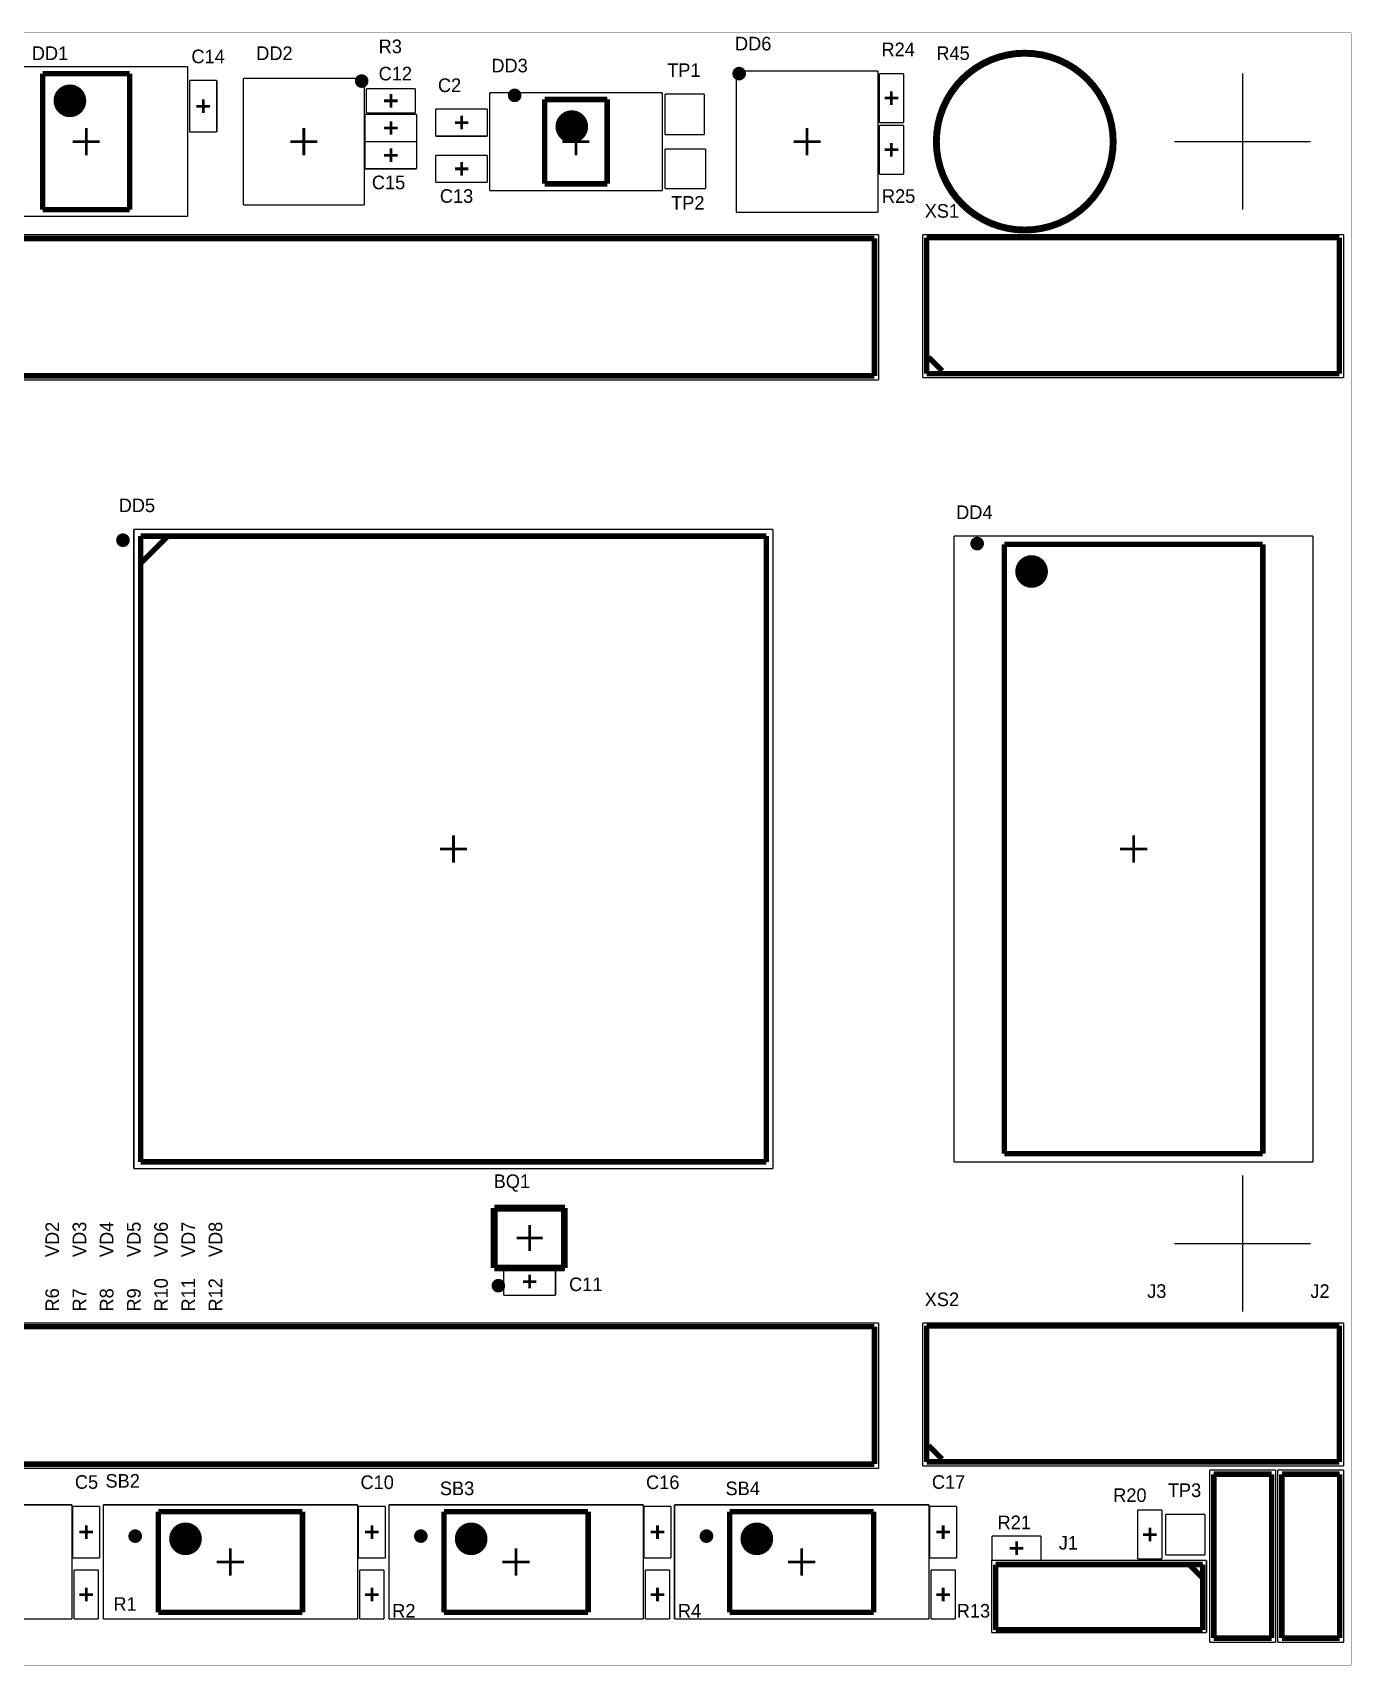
# Model space of a CAD drawing. Header units: millimetres. Extents: x 50 to 311, y 50 to 110.
# Drawn here: x 91.5 to 140, y 50 to 110 of the extents above; entities that cross this region are included whole.
import ezdxf

# ---------------------------------------------------------------- set-up
doc = ezdxf.new("R2010")
doc.units = ezdxf.units.MM
for name, color, linetype in [('KeepOutLayer', 6, 'Continuous'), ('Mechanical15', 82, 'Continuous'), ('TopOverlay', 2, 'Continuous')]:
    doc.layers.add(name, color=color, linetype=linetype)

msp = doc.modelspace()

# ---------------------------------------------------------------- linework, layer by layer
for p, q in [((136.00000072, 108.5000023), (136.00000072, 103.5000023)), ((133.50000072, 106.0000023), (138.50000072, 106.0000023)), ((136.00000072, 68.00000201999998), (136.00000072, 63.00000201999998)), ((133.50000072, 65.50000201999998), (138.50000072, 65.50000201999998))]:
    msp.add_line(p, q)
at = {"layer": 'KeepOutLayer', "lineweight": 70, "const_width": 0.009999979999999999}
for points in [[(50, 110.00000192), (140.00000034, 110.00000192)], [(140.00000034, 50), (140.00000034, 110.00000192)], [(50, 50.00000254000001), (140.00000034, 50.00000254000001)]]:
    msp.add_lwpolyline(points, dxfattribs=at)
at = {"layer": 'Mechanical15'}
for points, const_width in [([(89.77500046, 108.75000188), (97.2250008, 108.75000188)], 0.0499999), ([(97.2250008, 103.25000272), (97.2250008, 108.75000188)], 0.0499999), ([(117.39999982, 103.39999988), (117.39999982, 108.60000218)], 0.0499999), ([(117.39999982, 108.60000218), (122.60000212, 108.60000218)], 0.0499999), ([(122.60000212, 103.39999988), (122.60000212, 108.60000218)], 0.0499999), ([(97.30088330000001, 108.25036864), (98.30088383999998, 108.25036864)], 0.0499999), ([(97.30088330000001, 106.3503699), (97.30088330000001, 108.25036864)], 0.0499999), ([(98.30088383999998, 106.3503699), (98.30088383999998, 108.25036864)], 0.0499999), ([(99.27499924, 108.32500146), (103.7250005, 108.32500146)], 0.0499999), ([(99.27499924, 103.6750006), (99.27499924, 108.32500146)], 0.0499999), ([(103.7250005, 103.6750006), (103.7250005, 108.32500146)], 0.0499999), ([(122.64999948, 106.70000344), (122.64999948, 108.50000492)], 0.0499999), ([(122.64999948, 108.50000492), (123.55000022, 108.50000492)], 0.0499999), ([(123.55000022, 106.70000344), (123.55000022, 108.50000492)], 0.0499999), ([(97.80088229999998, 107.0503685), (97.80088229999998, 107.55037004)], 0.0999998), ([(103.79999908, 107.95000348), (105.60000056, 107.95000348)], 0.0499999), ([(103.79999908, 107.05000274), (103.79999908, 107.95000348)], 0.0499999), ([(104.45000032, 107.50000184), (104.94999932, 107.50000184)], 0.0999998), ([(104.69999982, 107.25000234), (104.69999982, 107.75000134)], 0.0999998), ([(105.60000056, 107.05000274), (105.60000056, 107.95000348)], 0.0499999), ([(108.32500146, 104.20000336), (108.32500146, 107.80000378)], 0.0499999), ([(108.32500146, 107.80000378), (114.67500146, 107.80000378)], 0.0499999), ([(114.67500146, 104.20000336), (114.67500146, 107.80000378)], 0.0499999), ([(114.77500126, 106.2500018), (114.77500126, 107.75000134)], 0.0499999), ([(114.77500126, 107.75000134), (116.2250009, 107.75000134)], 0.0499999), ([(116.2250009, 106.2500018), (116.2250009, 107.75000134)], 0.0499999), ([(122.85000162, 107.60000418), (123.35000062, 107.60000418)], 0.0999998), ([(123.10000112, 107.35000468), (123.10000112, 107.85000368)], 0.0999998), ([(97.55088279999998, 107.300368), (98.05088179999998, 107.300368)], 0.0999998), ([(103.74999918, 106.0000023), (103.74999918, 107.00000284)], 0.0499999), ([(103.74999918, 107.00000284), (105.64999792, 107.00000284)], 0.0499999), ([(103.79999908, 107.05000274), (105.60000056, 107.05000274)], 0.0499999), ([(105.64999792, 106.0000023), (105.64999792, 107.00000284)], 0.0499999), ([(106.35000414, 106.19999936), (106.35000414, 107.1999999)], 0.0499999), ([(106.35000414, 107.1999999), (108.25000288, 107.1999999)], 0.0499999), ([(107.30000224, 106.4500014), (107.30000224, 106.9500004)], 0.0999998), ([(108.25000288, 106.19999936), (108.25000288, 107.1999999)], 0.0499999), ([(93.49999936, 105.5000033), (93.49999936, 106.5000013)], 0.0999998), ([(97.30088330000001, 106.3503699), (98.30088383999998, 106.3503699)], 0.0499999), ([(101.50000114, 105.50000076), (101.50000114, 106.5000013)], 0.0999998), ([(104.44999778, 106.5000013), (104.94999932, 106.5000013)], 0.0999998), ([(104.69999982, 106.2500018), (104.69999982, 106.7500008)], 0.0999998), ([(106.35000414, 106.19999936), (108.25000288, 106.19999936)], 0.0499999), ([(107.05000274, 106.7000009), (107.55000428, 106.7000009)], 0.0999998), ([(111.50000146, 105.5000033), (111.50000146, 106.50000384)], 0.0999998), ([(114.77500126, 106.2500018), (116.2250009, 106.2500018)], 0.0499999), ([(119.9999997, 105.50000076), (119.9999997, 106.5000013)], 0.0999998), ([(122.64999948, 106.70000344), (123.55000022, 106.70000344)], 0.0499999), ([(122.65000202, 104.80000216), (122.65000202, 106.60000364)], 0.0499999), ([(122.65000202, 106.60000364), (123.55000276, 106.60000364)], 0.0499999), ([(123.55000276, 104.80000216), (123.55000276, 106.60000364)], 0.0499999), ([(93.00000036, 106.0000023), (94.0000009, 106.0000023)], 0.0999998), ([(100.9999996, 106.0000023), (102.00000014, 106.0000023)], 0.0999998), ([(103.74999918, 106.0000023), (105.64999792, 106.0000023)], 0.0499999), ([(103.74999918, 105.00000176), (103.74999918, 106.0000023)], 0.0499999), ([(103.74999918, 106.0000023), (105.64999792, 106.0000023)], 0.0499999), ([(104.69999982, 105.25000126), (104.69999982, 105.75000026)], 0.0999998), ([(105.64999792, 105.00000176), (105.64999792, 106.0000023)], 0.0499999), ([(110.99999992, 106.0000023), (112.00000046, 106.0000023)], 0.0999998), ([(114.77500126, 105.72499904), (116.2750008, 105.72499904)], 0.0499999), ([(114.77500126, 104.2749994), (114.77500126, 105.72499904)], 0.0499999), ([(116.2750008, 104.2749994), (116.2750008, 105.72499904)], 0.0499999), ([(119.5000007, 106.0000023), (120.50000124, 106.0000023)], 0.0999998), ([(122.85000162, 105.7000029), (123.35000062, 105.7000029)], 0.0999998), ([(123.10000112, 105.4500034), (123.10000112, 105.9500024)], 0.0999998), ([(103.74999918, 105.00000176), (105.64999792, 105.00000176)], 0.0499999), ([(104.44999778, 105.50000076), (104.94999932, 105.50000076)], 0.0999998), ([(106.3500016, 104.50000276), (106.3500016, 105.5000033)], 0.0499999), ([(106.3500016, 105.5000033), (108.25000034, 105.5000033)], 0.0499999), ([(107.0500002, 105.00000176), (107.55000174, 105.00000176)], 0.0999998), ([(107.30000224, 104.75000226), (107.30000224, 105.25000126)], 0.0999998), ([(108.25000034, 104.50000276), (108.25000034, 105.5000033)], 0.0499999), ([(106.3500016, 104.50000276), (108.25000034, 104.50000276)], 0.0499999), ([(122.65000202, 104.80000216), (123.55000276, 104.80000216)], 0.0499999), ([(108.32500146, 104.20000336), (114.67500146, 104.20000336)], 0.0499999), ([(114.77500126, 104.2749994), (116.2750008, 104.2749994)], 0.0499999), ([(89.77500046, 103.25000272), (97.2250008, 103.25000272)], 0.0499999), ([(99.27499924, 103.6750006), (103.7250005, 103.6750006)], 0.0499999), ([(117.39999982, 103.39999988), (122.60000212, 103.39999988)], 0.0499999), ([(71.55000007999999, 102.5750028), (122.6250008, 102.5750028)], 0.0499999), ([(122.6250008, 97.24000204000001), (122.6250008, 102.5750028)], 0.0499999), ([(124.25000136, 97.32500060000001), (124.25000136, 102.57500026)], 0.0499999), ([(124.25000136, 102.57500026), (139.72499962, 102.57500026)], 0.0499999), ([(139.72499962, 97.32500060000001), (139.72499962, 102.57500026)], 0.0499999), ([(71.55000007999999, 97.24000204000001), (122.6250008, 97.24000204000001)], 0.0499999), ([(124.25000136, 97.32500060000001), (139.72499962, 97.32500060000001)], 0.0499999), ([(95.24999840000001, 68.2500016), (95.24999840000001, 91.75000286)], 0.0499999), ([(95.24999840000001, 91.75000286), (118.74999966, 91.75000286)], 0.0499999), ([(118.74999966, 68.2500016), (118.74999966, 91.75000286)], 0.0499999), ([(125.39999906, 91.50000082), (138.6000006, 91.50000082)], 0.0499999), ([(125.39999906, 68.5000011), (125.39999906, 91.50000082)], 0.0499999), ([(138.6000006, 68.5000011), (138.6000006, 91.50000082)], 0.0499999), ([(128.09999874, 90.10000362), (128.09999874, 90.70000242)], 0.0499999), ([(107.0000003, 79.50000196), (107.0000003, 80.50000250000001)], 0.0999998), ([(132.0000011, 79.49999942000001), (132.0000011, 80.49999996000001)], 0.0999998), ([(106.49999876, 80.00000096000001), (107.4999993, 80.00000096000001)], 0.0999998), ([(131.49999956, 80.00000096000001), (132.5000001, 80.00000096000001)], 0.0999998), ([(125.39999906, 68.5000011), (138.6000006, 68.5000011)], 0.0499999), ([(95.24999840000001, 68.2500016), (118.74999966, 68.2500016)], 0.0499999), ([(108.50000238, 66.80000196), (111.10000226, 66.80000196)], 0.254), ([(108.50000238, 64.60000128), (108.50000238, 66.80000196)], 0.254), ([(111.07500358, 66.77500328), (111.10000226, 66.80000196)], 0.254), ([(111.07500358, 66.77500328), (111.10000226, 66.80000196)], 0.254), ([(111.07500358, 64.60000382000001), (111.07500358, 66.77500328)], 0.254), ([(109.80000232, 65.2250013), (109.80000232, 66.17500194)], 0.0999998), ([(109.325002, 65.70000162000001), (110.27500264, 65.70000162000001)], 0.0999998), ([(108.50000238, 64.60000128), (111.07500104, 64.60000128)], 0.254), ([(108.85000168, 63.60000328000001), (108.85000168, 64.60000382000001)], 0.0499999), ([(108.85000168, 64.60000382000001), (110.75000042, 64.60000382000001)], 0.0499999), ([(109.80000232, 63.85000278000001), (109.80000232, 64.35000178)], 0.0999998), ([(110.75000042, 63.60000328000001), (110.75000042, 64.60000382000001)], 0.0499999), ([(111.07500104, 64.60000128), (111.07500358, 64.60000382000001)], 0.254), ([(111.07500104, 64.60000128), (111.07500358, 64.60000382000001)], 0.254), ([(108.85000168, 63.60000328000001), (110.75000042, 63.60000328000001)], 0.0499999), ([(109.55000028, 64.10000228000001), (110.05000182, 64.10000228000001)], 0.0999998), ([(71.55000007999999, 62.57500406000001), (122.6250008, 62.57500406000001)], 0.0499999), ([(122.6250008, 57.24000330000001), (122.6250008, 62.57500406000001)], 0.0499999), ([(124.25000136, 57.32500186), (124.25000136, 62.57500152)], 0.0499999), ([(124.25000136, 62.57500152), (139.72499962, 62.57500152)], 0.0499999), ([(139.72499962, 57.32500186), (139.72499962, 62.57500152)], 0.0499999), ([(71.55000007999999, 57.24000330000001), (122.6250008, 57.24000330000001)], 0.0499999), ([(124.25000136, 57.32500186), (139.72499962, 57.32500186)], 0.0499999), ([(134.80000058, 57.17000090000001), (137.22499954, 57.17000090000001)], 0.0499999), ([(134.80000058, 50.84500212), (134.80000058, 57.17000090000001)], 0.0499999), ([(137.22499954, 50.84500212), (137.22499954, 57.17000090000001)], 0.0499999), ([(137.30000066, 57.17000090000001), (139.72499962, 57.17000090000001)], 0.0499999), ([(137.30000066, 50.84500212), (137.30000066, 57.17000090000001)], 0.0499999), ([(139.72499962, 50.84500212), (139.72499962, 57.17000090000001)], 0.0499999), ([(83.62500259999999, 55.89500218000001), (92.97500167999999, 55.89500218000001)], 0.0499999), ([(92.97500167999999, 51.69500042000001), (92.97500167999999, 55.89500218000001)], 0.0499999), ([(93.0000029, 55.84500228), (94.00000344, 55.84500228)], 0.0499999), ([(93.0000029, 53.94500354), (93.0000029, 55.84500228)], 0.0499999), ([(94.00000344, 53.94500354), (94.00000344, 55.84500228)], 0.0499999), ([(94.12500191999999, 51.69500042000001), (94.12500191999999, 55.89500218000001)], 0.0499999), ([(94.12500191999999, 55.89500218000001), (103.475001, 55.89500218000001)], 0.0499999), ([(103.475001, 51.69500042000001), (103.475001, 55.89500218000001)], 0.0499999), ([(103.50000222, 55.84500228), (104.50000276, 55.84500228)], 0.0499999), ([(103.50000222, 53.94500354), (103.50000222, 55.84500228)], 0.0499999), ([(104.50000276, 53.94500354), (104.50000276, 55.84500228)], 0.0499999), ([(104.62500124, 51.69500042000001), (104.62500124, 55.89500218000001)], 0.0499999), ([(104.62500124, 55.89500218000001), (113.97500032, 55.89500218000001)], 0.0499999), ([(113.97500032, 51.69500042000001), (113.97500032, 55.89500218000001)], 0.0499999), ([(114.00000154, 55.84499974000001), (115.00000208, 55.84499974000001)], 0.0499999), ([(114.00000154, 53.945001), (114.00000154, 55.84499974000001)], 0.0499999), ([(115.00000208, 53.945001), (115.00000208, 55.84499974000001)], 0.0499999), ([(115.12500056, 51.69499788), (115.12500056, 55.89499964000001)], 0.0499999), ([(115.12500056, 55.89499964000001), (124.47499964, 55.89499964000001)], 0.0499999), ([(124.47499964, 51.69499788), (124.47499964, 55.89499964000001)], 0.0499999), ([(124.50000086, 55.84499974000001), (125.5000014, 55.84499974000001)], 0.0499999), ([(124.50000086, 53.945001), (124.50000086, 55.84499974000001)], 0.0499999), ([(125.5000014, 53.945001), (125.5000014, 55.84499974000001)], 0.0499999), ([(132.14999826, 53.90000236), (132.14999826, 55.70000384000001)], 0.0499999), ([(132.14999826, 55.70000384000001), (133.049999, 55.70000384000001)], 0.0499999), ([(133.049999, 53.90000236), (133.049999, 55.70000384000001)], 0.0499999), ([(133.17500256, 54.05000206000001), (133.17500256, 55.5500016)], 0.0499999), ([(133.17500256, 55.5500016), (134.6250022, 55.5500016)], 0.0499999), ([(134.6250022, 54.05000206000001), (134.6250022, 55.5500016)], 0.0499999), ([(93.2500024, 54.89500164), (93.7500014, 54.89500164)], 0.0999998), ([(93.5000019, 54.64500214), (93.5000019, 55.14500368)], 0.0999998), ([(103.75000172, 54.89500164), (104.25000072, 54.89500164)], 0.0999998), ([(104.00000122, 54.64500214), (104.00000122, 55.14500368)], 0.0999998), ([(114.25000104, 54.89499910000001), (114.75000004, 54.89499910000001)], 0.0999998), ([(114.50000054, 54.64499960000001), (114.50000054, 55.14500114000001)], 0.0999998), ([(124.75000036, 54.89499910000001), (125.24999936, 54.89499910000001)], 0.0999998), ([(124.99999986, 54.64499960000001), (124.99999986, 55.14500114000001)], 0.0999998), ([(126.7999988, 54.75000066000001), (128.60000028, 54.75000066000001)], 0.0499999), ([(126.7999988, 53.84999992), (126.7999988, 54.75000066000001)], 0.0499999), ([(128.60000028, 53.84999992), (128.60000028, 54.75000066000001)], 0.0499999), ([(132.3500004, 54.80000310000001), (132.8499994, 54.80000310000001)], 0.0999998), ([(132.5999999, 54.55000360000001), (132.5999999, 55.05000260000001)], 0.0999998), ([(98.80000146, 53.29500230000001), (98.80000146, 54.29500030000001)], 0.0999998), ([(109.30000078, 53.29500230000001), (109.30000078, 54.29500030000001)], 0.0999998), ([(119.8000001, 53.29499976000001), (119.8000001, 54.29499776)], 0.0999998), ([(127.45000004, 54.30000156000001), (127.94999904, 54.30000156000001)], 0.0999998), ([(127.69999954, 54.05000206000001), (127.69999954, 54.55000106)], 0.0999998), ([(133.17500256, 54.05000206000001), (134.6250022, 54.05000206000001)], 0.0499999), ([(93.0000029, 53.94500354), (94.00000344, 53.94500354)], 0.0499999), ([(93.05000279999999, 51.69500042000001), (93.05000279999999, 53.49500190000001)], 0.0499999), ([(93.05000279999999, 53.49500190000001), (93.95000353999998, 53.49500190000001)], 0.0499999), ([(93.95000353999998, 51.69500042000001), (93.95000353999998, 53.49500190000001)], 0.0499999), ([(98.29999992, 53.79500130000001), (99.30000046, 53.79500130000001)], 0.0999998), ([(103.50000222, 53.94500354), (104.50000276, 53.94500354)], 0.0499999), ([(103.55000212, 51.69500042000001), (103.55000212, 53.49500190000001)], 0.0499999), ([(103.55000212, 53.49500190000001), (104.45000286, 53.49500190000001)], 0.0499999), ([(104.45000286, 51.69500042000001), (104.45000286, 53.49500190000001)], 0.0499999), ([(108.79999924, 53.79500130000001), (109.79999978, 53.79500130000001)], 0.0999998), ([(114.00000154, 53.945001), (115.00000208, 53.945001)], 0.0499999), ([(114.05000144, 51.69500042000001), (114.05000144, 53.49500190000001)], 0.0499999), ([(114.05000144, 53.49500190000001), (114.95000218, 53.49500190000001)], 0.0499999), ([(114.95000218, 51.69500042000001), (114.95000218, 53.49500190000001)], 0.0499999), ([(119.29999856, 53.79499876000001), (120.2999991, 53.79499876000001)], 0.0999998), ([(124.50000086, 53.945001), (125.5000014, 53.945001)], 0.0499999), ([(124.55000076, 51.69499788), (124.55000076, 53.49499936000001)], 0.0499999), ([(124.55000076, 53.49499936000001), (125.4500015, 53.49499936000001)], 0.0499999), ([(125.4500015, 51.69499788), (125.4500015, 53.49499936000001)], 0.0499999), ([(126.78000138, 51.20000268000001), (126.78000138, 53.85000246000001)], 0.0499999), ([(126.78000138, 53.85000246000001), (134.68000082, 53.85000246000001)], 0.0499999), ([(126.7999988, 53.84999992), (128.60000028, 53.84999992)], 0.0499999), ([(132.14999826, 53.90000236), (133.049999, 53.90000236)], 0.0499999), ([(134.68000082, 51.20000268000001), (134.68000082, 53.85000246000001)], 0.0499999), ([(93.5000019, 52.34500166000001), (93.5000019, 52.84500066000001)], 0.0999998), ([(104.00000122, 52.34500166000001), (104.00000122, 52.84500066000001)], 0.0999998), ([(114.50000054, 52.34500166000001), (114.50000054, 52.84500066000001)], 0.0999998), ([(124.99999986, 52.34499912000001), (124.99999986, 52.84499812)], 0.0999998), ([(93.2500024, 52.59500116000001), (93.7500014, 52.59500116000001)], 0.0999998), ([(103.75000172, 52.59500116000001), (104.25000072, 52.59500116000001)], 0.0999998), ([(114.25000104, 52.59500116000001), (114.75000004, 52.59500116000001)], 0.0999998), ([(124.75000036, 52.59499862000001), (125.24999936, 52.59499862000001)], 0.0999998), ([(83.62500259999999, 51.69500042000001), (92.97500167999999, 51.69500042000001)], 0.0499999), ([(93.05000279999999, 51.69500042000001), (93.95000353999998, 51.69500042000001)], 0.0499999), ([(94.12500191999999, 51.69500042000001), (103.475001, 51.69500042000001)], 0.0499999), ([(103.55000212, 51.69500042000001), (104.45000286, 51.69500042000001)], 0.0499999), ([(104.62500124, 51.69500042000001), (113.97500032, 51.69500042000001)], 0.0499999), ([(114.05000144, 51.69500042000001), (114.95000218, 51.69500042000001)], 0.0499999), ([(115.12500056, 51.69499788), (124.47499964, 51.69499788)], 0.0499999), ([(124.55000076, 51.69499788), (125.4500015, 51.69499788)], 0.0499999), ([(126.78000138, 51.20000268000001), (134.68000082, 51.20000268000001)], 0.0499999), ([(134.80000058, 50.84500212), (137.22499954, 50.84500212)], 0.0499999), ([(137.30000066, 50.84500212), (139.72499962, 50.84500212)], 0.0499999)]:
    msp.add_lwpolyline(points, dxfattribs=dict(at, const_width=const_width))
at = {"layer": 'TopOverlay'}
for p, q in [((124.42500228, 97.52500273999999), (124.42500228, 98.02500427999999)), ((124.42500228, 98.02500427999999), (124.92500382, 97.52500273999999)), ((124.92500382, 97.52500273999999), (124.42500228, 97.52500273999999)), ((95.49999789999998, 91.50000336), (96.49999843999998, 91.50000336)), ((96.49999843999998, 91.50000336), (95.49999789999998, 90.50000281999999)), ((95.49999789999998, 90.50000281999999), (95.49999789999998, 91.50000336)), ((124.42500228, 57.52500400000001), (124.42500228, 58.02500554000001)), ((124.42500228, 58.02500554000001), (124.92500382, 57.52500400000001)), ((124.92500382, 57.52500400000001), (124.42500228, 57.52500400000001)), ((134.54000364, 53.20000376), (134.0400021, 53.7000053)), ((134.0400021, 53.7000053), (134.54000364, 53.7000053)), ((134.54000364, 53.7000053), (134.54000364, 53.20000376))]:
    msp.add_line(p, q, dxfattribs=at)
for points, const_width in [([(131.24999752, 106.00000484, 1), (124.74999528, 106.00000484, 1)], 0.254), ([(117.62500318, 108.49999984, 1), (117.37500114, 108.49999984, 1)], 0.2499995), ([(117.3125019, 108.49999984, 1), (117.43750038, 108.49999984, 1)], 0.12499848), ([(117.56250394, 108.49999984, 1), (117.68750242, 108.49999984, 1)], 0.12499848), ([(93.19999995999999, 107.50000184, 1), (92.60000116, 107.50000184, 1)], 0.5999987999999999), ([(103.75000172, 108.22500166, 1), (103.49999968, 108.22500166, 1)], 0.2499995), ([(103.43750044, 108.22500166, 1), (103.56249892, 108.22500166, 1)], 0.12499848), ([(103.68750248, 108.22500166, 1), (103.81250096, 108.22500166, 1)], 0.12499848), ([(92.45000146000001, 107.50000184, 1), (92.75000086, 107.50000184, 1)], 0.2999994), ([(93.05000025999999, 107.50000184, 1), (93.34999966000001, 107.50000184, 1)], 0.2999994), ([(109.3750019, 107.70000398, 1), (109.12499986, 107.70000398, 1)], 0.2499995), ([(109.06250062, 107.70000398, 1), (109.1874991, 107.70000398, 1)], 0.12499848), ([(109.31250266, 107.70000398, 1), (109.43750114, 107.70000398, 1)], 0.12499848), ([(111.65000116, 106.55000374, 1), (111.05000236, 106.55000374, 1)], 0.5999987999999999), ([(110.90000266, 106.55000374, 1), (111.20000206, 106.55000374, 1)], 0.2999994), ([(111.50000146, 106.55000374, 1), (111.80000086, 106.55000374, 1)], 0.2999994), ([(124.68649528, 106.00000484, 1), (124.81349528, 106.00000484, 1)], 0.127), ([(131.18649752, 106.00000484, 1), (131.31349752, 106.00000484, 1)], 0.127), ([(94.97500022, 91.35000112, 1), (94.72499818, 91.35000112, 1)], 0.2499995), ([(94.66249894, 91.35000112, 1), (94.78749742, 91.35000112, 1)], 0.12499848), ([(94.91250098, 91.35000112, 1), (95.03749945999999, 91.35000112, 1)], 0.12499848), ([(126.37500092, 91.22500010000002, 1), (126.12499888, 91.22500010000002, 1)], 0.2499995), ([(126.06249964, 91.22500010000002, 1), (126.18749812, 91.22500010000002, 1)], 0.12499848), ([(126.31250168, 91.22500010000002, 1), (126.43750016, 91.22500010000002, 1)], 0.12499848), ([(128.55000038, 90.20000088, 1), (127.95000158, 90.20000088, 1)], 0.5999987999999999), ([(127.80000188, 90.20000088, 1), (128.10000128, 90.20000088, 1)], 0.2999994), ([(128.40000068, 90.20000088, 1), (128.70000008, 90.20000088, 1)], 0.2999994), ([(108.77500564, 63.95000258, 1), (108.5250036, 63.95000258, 1)], 0.2499995), ([(108.46250436, 63.95000258, 1), (108.58750284, 63.95000258, 1)], 0.12499848), ([(108.7125064, 63.95000258, 1), (108.83750488, 63.95000258, 1)], 0.12499848), ([(97.44999908, 54.64500214, 1), (96.85000027999999, 54.64500214, 1)], 0.5999987999999999), ([(107.9499984, 54.64500214, 1), (107.3499996, 54.64500214, 1)], 0.5999987999999999), ([(118.44999772, 54.64499960000001, 1), (117.84999892, 54.64499960000001, 1)], 0.5999987999999999), ([(95.42500186000001, 54.74500194000001, 1), (95.17499981999998, 54.74500194000001, 1)], 0.2499995), ([(95.11250057999999, 54.74500194000001, 1), (95.23749906, 54.74500194000001, 1)], 0.12499848), ([(95.36250261999999, 54.74500194000001, 1), (95.4875011, 54.74500194000001, 1)], 0.12499848), ([(96.70000058, 54.64500214, 1), (96.99999997999998, 54.64500214, 1)], 0.2999994), ([(97.29999938, 54.64500214, 1), (97.59999877999999, 54.64500214, 1)], 0.2999994), ([(105.92500118, 54.74500194000001, 1), (105.67499914, 54.74500194000001, 1)], 0.2499995), ([(105.6124999, 54.74500194000001, 1), (105.73749838, 54.74500194000001, 1)], 0.12499848), ([(105.86250194, 54.74500194000001, 1), (105.98750042, 54.74500194000001, 1)], 0.12499848), ([(107.1999999, 54.64500214, 1), (107.4999993, 54.64500214, 1)], 0.2999994), ([(107.7999987, 54.64500214, 1), (108.0999981, 54.64500214, 1)], 0.2999994), ([(116.4250005, 54.74499940000001, 1), (116.17499846, 54.74499940000001, 1)], 0.2499995), ([(116.11249922, 54.74499940000001, 1), (116.2374977, 54.74499940000001, 1)], 0.12499848), ([(116.36250126, 54.74499940000001, 1), (116.48749974, 54.74499940000001, 1)], 0.12499848), ([(117.69999922, 54.64499960000001, 1), (117.99999862, 54.64499960000001, 1)], 0.2999994), ([(118.29999802, 54.64499960000001, 1), (118.59999742, 54.64499960000001, 1)], 0.2999994)]:
    msp.add_lwpolyline(points, format="xyb", close=True, dxfattribs=dict(at, const_width=const_width))
at = {"layer": 'TopOverlay', "const_width": 0.1999996}
for points in [[(91.90000002, 103.50000222), (91.90000002, 108.50000238)], [(91.90000002, 108.50000238), (95.09999869999999, 108.50000238)], [(95.09999869999999, 103.50000222), (95.09999869999999, 108.50000238)], [(110.35000122, 104.45000286), (110.35000122, 107.55000174)], [(110.35000122, 107.55000174), (112.6500017, 107.55000174)], [(112.6500017, 104.45000286), (112.6500017, 107.55000174)], [(110.35000122, 104.45000286), (112.6500017, 104.45000286)], [(91.90000002, 103.50000222), (95.09999869999999, 103.50000222)], [(71.68999980000001, 102.4400018), (122.47499856, 102.4400018)], [(122.47499856, 97.39000174), (122.47499856, 102.4400018)], [(124.39000108, 102.47500046), (139.55999868, 102.47500046)], [(124.39000108, 97.4750003), (124.39000108, 102.47500046)], [(139.55999868, 97.4750003), (139.55999868, 102.47500046)], [(124.46499712, 98.07499910000001), (124.96499866, 97.57499756000001)], [(71.68999980000001, 97.39000174), (122.47499856, 97.39000174)], [(124.39000108, 97.4750003), (139.55999868, 97.4750003)], [(95.49999789999998, 90.50000281999999), (96.49999843999998, 91.50000336)], [(95.49999789999998, 68.5000011), (95.49999789999998, 91.50000336)], [(95.49999789999998, 91.50000336), (118.50000016, 91.50000336)], [(118.50000016, 68.5000011), (118.50000016, 91.50000336)], [(127.25000044, 91.20000142), (136.74999922, 91.20000142)], [(127.25000044, 68.80000050000001), (127.25000044, 91.20000142)], [(136.74999922, 68.80000050000001), (136.74999922, 91.20000142)], [(95.49999789999998, 68.5000011), (118.50000016, 68.5000011)], [(127.25000044, 68.80000050000001), (136.74999922, 68.80000050000001)], [(108.50000238, 64.60000128), (108.50000238, 66.80000196)], [(108.50000238, 66.80000196), (111.10000226, 66.80000196)], [(111.10000226, 64.60000128), (111.10000226, 66.80000196)], [(108.50000238, 64.60000128), (111.10000226, 64.60000128)], [(71.68999980000001, 62.44000306000001), (122.47499856, 62.44000306000001)], [(122.47499856, 57.39000300000001), (122.47499856, 62.44000306000001)], [(124.39000108, 62.47500172000001), (139.55999868, 62.47500172000001)], [(124.39000108, 57.47500156000001), (124.39000108, 62.47500172000001)], [(139.55999868, 57.47500156000001), (139.55999868, 62.47500172000001)], [(124.46499712, 58.07500036), (124.96499866, 57.57499882)], [(71.68999980000001, 57.39000300000001), (122.47499856, 57.39000300000001)], [(124.39000108, 57.47500156000001), (139.55999868, 57.47500156000001)], [(134.95000028, 50.99500182000001), (134.95000028, 57.02000120000001)], [(134.95000028, 57.02000120000001), (137.07499984, 57.02000120000001)], [(137.07499984, 50.99500182000001), (137.07499984, 57.02000120000001)], [(137.45000036, 50.99500182000001), (137.45000036, 57.02000120000001)], [(137.45000036, 57.02000120000001), (139.57499992, 57.02000120000001)], [(139.57499992, 50.99500182000001), (139.57499992, 57.02000120000001)], [(96.15000168, 51.94500246000001), (96.15000168, 55.64500014000001)], [(96.15000168, 55.64500014000001), (101.45000124, 55.64500014000001)], [(101.45000124, 51.94500246000001), (101.45000124, 55.64500014000001)], [(106.650001, 51.94500246000001), (106.650001, 55.64500014000001)], [(106.650001, 55.64500014000001), (111.95000056, 55.64500014000001)], [(111.95000056, 51.94500246000001), (111.95000056, 55.64500014000001)], [(117.15000032, 51.94499992), (117.15000032, 55.64499760000001)], [(117.15000032, 55.64499760000001), (122.44999988, 55.64499760000001)], [(122.44999988, 51.94499992), (122.44999988, 55.64499760000001)], [(126.93000108, 53.70000276), (134.5400011, 53.70000276)], [(126.93000108, 51.30000248), (126.93000108, 53.70000276)], [(134.0400021, 53.7000053), (134.54000364, 53.20000376)], [(134.5400011, 51.30000248), (134.5400011, 53.70000276)], [(96.15000168, 51.94500246000001), (101.45000124, 51.94500246000001)], [(106.650001, 51.94500246000001), (111.95000056, 51.94500246000001)], [(117.15000032, 51.94499992), (122.44999988, 51.94499992)], [(126.93000108, 51.30000248), (134.5400011, 51.30000248)], [(134.95000028, 50.99500182000001), (137.07499984, 50.99500182000001)], [(137.45000036, 50.99500182000001), (139.57499992, 50.99500182000001)]]:
    msp.add_lwpolyline(points, dxfattribs=at)

# ---------------------------------------------------------------- texts
at = {"layer": 'TopOverlay'}
for s, p in [('DD6', (117.3474777, 109.3521673)), ('DD1', (91.50000082, 109.00000138)), ('C14', (97.36717730000001, 108.881137)), ('DD2', (99.74999955999999, 109.00000138)), ('R3', (104.25000072, 109.25000342)), ('R24', (122.73360104, 109.13900542)), ('R45', (124.75000036, 109.00000138)), ('C12', (104.25000072, 108.25000288)), ('DD3', (108.39300234, 108.54580112)), ('TP1', (114.85600186, 108.37600212)), ('C2', (106.42960266, 107.82200018)), ('C15', (104.00000122, 104.25000326)), ('C13', (106.49999876, 103.75000172)), ('TP2', (114.99999954, 103.50000222)), ('R25', (122.74999928, 103.75000172)), ('XS1', (124.32140076, 103.2028019)), ('DD5', (94.69360123999999, 92.38240189999999)), ('DD4', (125.47840124, 92.1284019)), ('BQ1', (108.47780278, 67.53800150000001)), ('C11', (111.24999942, 63.75000298)), ('XS2', (124.32140076, 63.1978019)), ('J3', (132.5000001, 63.50000348)), ('J2', (138.5000008, 63.50000348)), ('SB2', (94.20960170000001, 56.52520158)), ('C5', (93.08400323999999, 56.48380212000001)), ('C10', (103.5822017, 56.47440158000001)), ('SB3', (106.49999876, 56.25000274000001)), ('C16', (114.07900062, 56.47440158000001)), ('SB4', (117.00000062, 56.25000274000001)), ('C17', (124.58659962, 56.48379958000001)), ('R20', (131.25000006, 56.00000324000001)), ('TP3', (133.25940422, 56.18160054000001)), ('R21', (127.00000094, 55.00000270000001)), ('J1', (129.24999898, 54.25000166000001)), ('R1', (94.4999999, 52.00000362)), ('R2', (104.74999972, 51.75000158)), ('R4', (115.24999904, 51.75000158)), ('R13', (125.49999886, 51.75000158))]:
    msp.add_text(s, height=0.499999, dxfattribs=at).set_placement(p)
for s, p in [('VD2', (92.49999882, 65.00000302000001)), ('VD3', (93.49999936, 65.00000302000001)), ('VD4', (94.4999999, 65.00000302000001)), ('VD5', (95.50000044000001, 65.00000302000001)), ('VD6', (96.50000098000001, 65.00000302000001)), ('VD7', (97.49999897999999, 65.00000302000001)), ('VD8', (98.49999951999999, 65.00000302000001)), ('R6', (92.49999882, 63.00000194)), ('R7', (93.49999936, 63.00000194)), ('R8', (94.4999999, 63.00000194)), ('R9', (95.50000044000001, 63.00000194)), ('R10', (96.50000098000001, 63.00000194)), ('R11', (97.49999897999999, 63.00000194)), ('R12', (98.49999951999999, 63.00000194))]:
    msp.add_text(s, height=0.499999, rotation=90, dxfattribs=at).set_placement(p)

doc.saveas('drawing.dxf')
